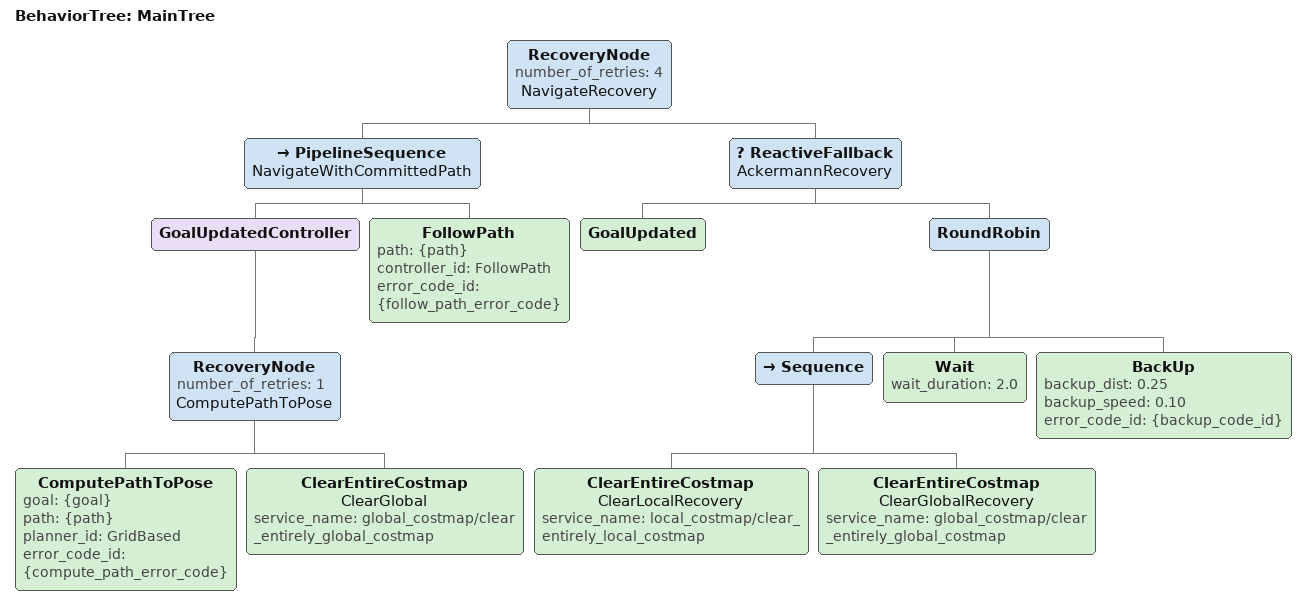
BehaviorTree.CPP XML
<root BTCPP_format="4" main_tree_to_execute="MainTree">
  <BehaviorTree ID="MainTree">
    <RecoveryNode number_of_retries="4" name="NavigateRecovery">
      <PipelineSequence name="NavigateWithCommittedPath">
        <GoalUpdatedController>
          <RecoveryNode number_of_retries="1" name="ComputePathToPose">
            <ComputePathToPose goal="{goal}" path="{path}" planner_id="GridBased" error_code_id="{compute_path_error_code}"/>
            <ClearEntireCostmap name="ClearGlobal" service_name="global_costmap/clear_entirely_global_costmap"/>
          </RecoveryNode>
        </GoalUpdatedController>
        <FollowPath path="{path}" controller_id="FollowPath" error_code_id="{follow_path_error_code}"/>
      </PipelineSequence>
      <ReactiveFallback name="AckermannRecovery">
        <GoalUpdated/>
        <RoundRobin>
          <Sequence>
            <ClearEntireCostmap name="ClearLocalRecovery" service_name="local_costmap/clear_entirely_local_costmap"/>
            <ClearEntireCostmap name="ClearGlobalRecovery" service_name="global_costmap/clear_entirely_global_costmap"/>
          </Sequence>
          <!-- Give a crossing/moving obstacle time to clear before commanding
               any recovery motion. Every retry recomputes from the live pose. -->
          <Wait wait_duration="2.0"/>
          <BackUp backup_dist="0.25" backup_speed="0.10" error_code_id="{backup_code_id}"/>
        </RoundRobin>
      </ReactiveFallback>
    </RecoveryNode>
  </BehaviorTree>
</root>
